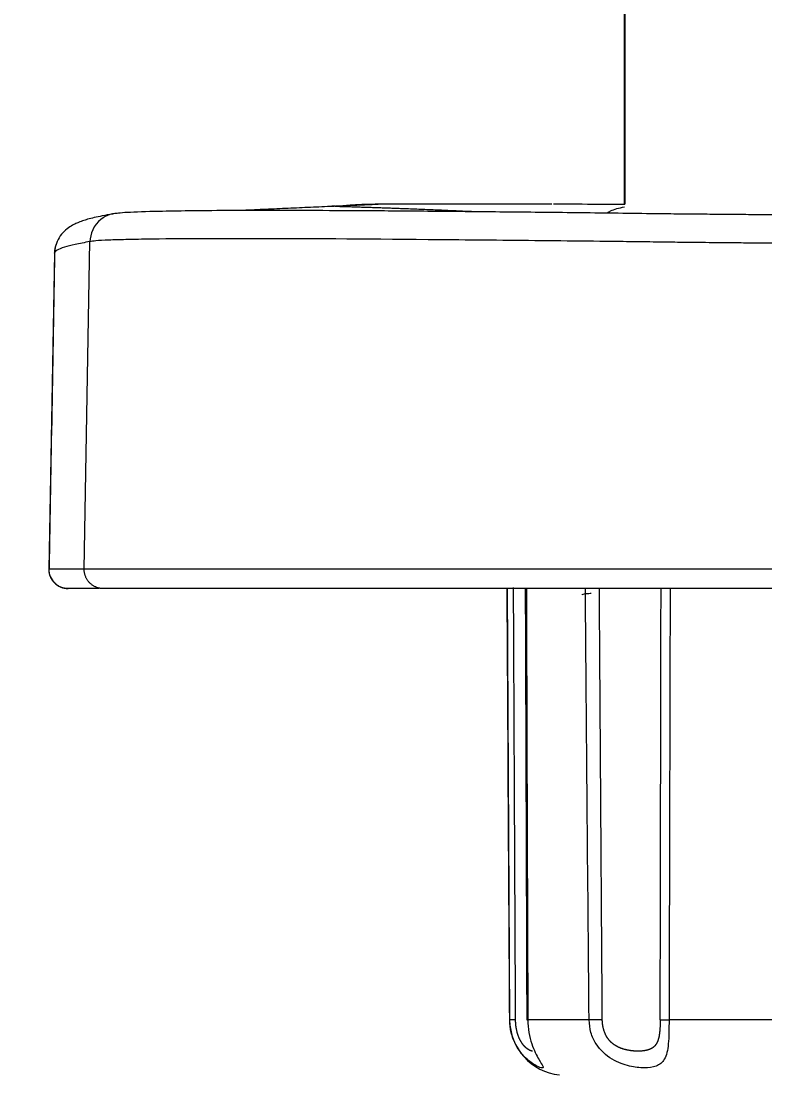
# Model space of a CAD drawing. Extents: x 0 to 3160, y 0 to 2315.
# Drawn here: x 2044.3 to 2083, y 640.4 to 695.3 of the extents above; entities that cross this region are included whole.
import ezdxf

# ---------------------------------------------------------------- set-up
doc = ezdxf.new("R2010")
doc.units = 0
doc.header["$LTSCALE"] = 4
doc.header["$MEASUREMENT"] = 0
doc.header["$PDMODE"] = 3
doc.header["$PDSIZE"] = -10
doc.layers.get('0').update_dxf_attribs({"linetype": 'CONTINUOUS'})
doc.layers.get('DEFPOINTS').update_dxf_attribs({"linetype": 'CONTINUOUS'})
doc.layers.add('1', color=7, linetype='CONTINUOUS', true_color=0xffffff)
doc.layers.add('DEF_LAYER_ASSEM_MEMBER', color=7, linetype='CONTINUOUS')
doc.styles.add('Daelim Dimension', font='')
doc.styles.get('Daelim Dimension').set_extended_font_data('나눔고딕')
doc.dimstyles.new('DEFAULT', dxfattribs={"dimscale": 2, "dimtxt": 2, "dimasz": 2, "dimexe": 0, "dimexo": 2, "dimgap": 1, "dimtad": 1, "dimdec": 1, "dimzin": 9, "dimdsep": 46, "dimtxsty": 'Daelim Dimension', "dimcen": 0.5, "dimclrd": 252, "dimclre": 252, "dimclrt": 3, "dimadec": 1, "dimazin": 0, "dimtfac": 1, "dimtdec": 1, "dimtix": 1, "dimtmove": 0, "dimatfit": 3, "dimfxl": 1, "dimtolj": 1, "dimtzin": 1, "dimlwd": 9, "dimlwe": 9, "dimarcsym": 0})

# ---------------------------------------------------------------- blocks, each defined once
blk = doc.blocks.new('*D2')
at = {"color": 5, "lineweight": 9, "ltscale": 0.5, "transparency": 16777216}
for p, q in [((1734.295518273565, 1336.520911459731), (2418.230015357361, 1336.520911459731)), ((2416.230015357361, 491.877135540397), (2416.230015357361, 1328.520911459731)), ((2218.409677330765, 483.877135540397), (2418.230015357361, 483.877135540397))]:
    blk.add_line(p, q, dxfattribs=at)
at = {"color": 5, "ltscale": 0.5, "transparency": 16777216}
for points in [[(2414.896682024028, 1328.520911459731), (2417.563348690695, 1328.520911459731), (2416.230015357361, 1336.520911459731)], [(2414.896682024028, 491.877135540397), (2417.563348690695, 491.877135540397), (2416.230015357361, 483.877135540397)]]:
    blk.add_solid(points, dxfattribs=at)
at = {"layer": 'DEFPOINTS', "color": 0, "ltscale": 0.5, "transparency": 16777216}
for p in [(1730.295518273565, 1336.520911459731), (2416.230015357361, 1336.520911459731), (2214.409677330765, 483.877135540397)]:
    blk.add_point(p, dxfattribs=at)
at = {"color": 7, "ltscale": 0.5, "transparency": 16777216, "insert": (2400.524722081252, 908.4883360757387), "char_height": 20, "attachment_point": 5, "rotation": 90, "style": 'Daelim Dimension'}
blk.add_mtext('\\A1;(1140)', dxfattribs=at)

msp = doc.modelspace()

# ---------------------------------------------------------------- linework, layer by layer
at = {"layer": '1', "color": 7, "linetype": 'Continuous', "lineweight": 18}
for p, q in [((2074.274641330765, 685.7253435997468), (2075.709722330766, 685.7253435997468)), ((2046.013240330764, 683.178231599747), (2045.726358330765, 666.7427955997468)), ((2069.576074330765, 665.725286599747), (2069.706632330765, 643.2841925997468))]:
    msp.add_line(p, q, dxfattribs=at)
at = {"layer": '1', "color": 7, "linetype": 'Continuous', "lineweight": 13}
for p, q in [((2047.564514330765, 666.7427955997468), (2047.860833330765, 683.7870965997467)), ((2045.726358330765, 666.7427955997468), (2045.734395330765, 666.7427955997468)), ((2069.706632330765, 643.2841925997468), (2069.708299330765, 643.2841925997468)), ((2073.838902330765, 643.2841925997468), (2070.652179330765, 643.2841925997468)), ((2083.991884330765, 643.2841925997468), (2078.002803330765, 643.2841925997468))]:
    msp.add_line(p, q, dxfattribs=at)
at = {"layer": '1', "color": 7, "linetype": 'Continuous', "lineweight": 18}
for centre, radius, start, end in [((2046.726206330765, 666.7253435997468), 0.99999999937494, 178.9999999999982, 270), ((2072.606583330765, 643.301064599747), 2.9, 180.3333329999999, 263.8251270000051)]:
    msp.add_arc(centre, radius, start, end, dxfattribs=at)
at = {"layer": '1', "color": 7, "linetype": 'Continuous', "lineweight": 13}
for centre, major_axis, ratio, start_param, end_param in [((2070.708184330765, 643.2900105997473), (0.9999825734796775, 0.005903620628900314), 0.006093, 2.335306668904783, 3.12758987023473), ((2071.596552330765, 643.2900105997473), (-0.9999940016464713, -0.003463621034666061), 0.007745, 6.253572306727764, 6.618252947598284), ((2074.595858330765, 643.2900105997473), (0.9999643915549432, 0.008438934877337993), 0.0008730000000000001, 1.63718927094031, 2.429472472269532), ((2078.514872330765, 643.2900105997473), (-0.9999972969148689, 0.002325115614636653), 0.008159, 0.2409390379052864, 1.033222239596359)]:
    msp.add_ellipse(centre, major_axis=major_axis, ratio=ratio, start_param=start_param, end_param=end_param, dxfattribs=at)
at = {"layer": '1', "color": 7, "linetype": 'Continuous', "lineweight": 18}
for points, degree in [([(2060.368350371733, 685.6101750274579), (2055.69176459899, 685.4023430692796)], 1), ([(2062.862684738323, 685.7170812683794), (2060.345769895391, 685.6074520650513)], 1), ([(2086.764131803832, 685.1428767158559), (2077.524774064114, 685.2265018387998)], 1), ([(2046.149515753043, 683.7695060627802), (2046.009272817353, 683.4459413171858), (2046.013778610971, 683.1773483208431)], 2), ([(2046.015561177147, 683.1852961382388), (2046.016302372503, 683.1877027401238), (2046.01897800986, 683.1938999945801), (2046.021653647219, 683.2000972490364)], 3), ([(2086.709677406537, 665.7253434229578), (2082.113649298323, 665.7253434229578), (2077.538676456525, 665.7253434229578)], 2)]:
    msp.add_open_spline(points, degree=degree, dxfattribs=at)
msp.add_rational_spline([(2060.726916361103, 685.6058379879437), (2060.608737977652, 685.6286987700382), (2060.48749370158, 685.6308233404447), (2060.366022967403, 685.6097745799266)], [1.204446828081754, 1.153612785770361, 1.112258347087312, 1.080383512032607], degree=3, dxfattribs=at)
at = {"layer": '1', "color": 7, "linetype": 'Continuous', "lineweight": 13}
for points, knots in [([(2067.809474625366, 685.3380327253349), (2067.696436575598, 685.343315949614), (2067.290018080478, 685.362137573105), (2066.594059266462, 685.3933148910937), (2065.726467431489, 685.4302243672596), (2064.868502559544, 685.4648151021111), (2064.253397563764, 685.4882711657788), (2063.874440672548, 685.5022551612105), (2063.727417013349, 685.5076266412657), (2063.580769819572, 685.5129308235541), (2063.434498732181, 685.518168260563), (2063.288603869862, 685.523339490413), (2063.143085226086, 685.5284450767394), (2062.997942830133, 685.5334855979713), (2062.853176702191, 685.5384616556544), (2062.70878686487, 685.5433738565966), (2062.564773320687, 685.5482229221657), (2062.421136053751, 685.5530096033349), (2062.277875039785, 685.5577346364221), (2062.134990247189, 685.562398754912), (2061.99248163635, 685.5670026874145), (2061.850349166482, 685.5715471584058), (2061.708592773279, 685.5760328922165), (2061.567212456961, 685.5804606016218), (2061.42620795886, 685.5848310352076), (2061.285579972734, 685.5891448054404), (2061.145325662394, 685.593403174214), (2061.005455617796, 685.5976057311359), (2060.865930390542, 685.6017582475774), (2060.773260517446, 685.6044810233093), (2060.726916816761, 685.6058426686782)], [0, 0, 0, 0, 0.0460329882804012, 0.1656839744290117, 0.2849036790858893, 0.4038452486008995, 0.5226629811710553, 0.5434590796301599, 0.5642454877287967, 0.585023035820886, 0.6057925554179198, 0.6265548791422377, 0.6473108406739283, 0.6680612746905613, 0.6888070167990243, 0.7095489035895093, 0.7302877735697458, 0.751024466175525, 0.7717598208202521, 0.7924946767094826, 0.8132298726689342, 0.8339662469804581, 0.8547046372288073, 0.8754458801623253, 0.896190811570944, 0.91694026628959, 0.9376950788003828, 0.9584560831108712, 0.9792241125915724, 1, 1, 1, 1]), ([(2074.79754871059, 685.2845114118531), (2074.846372814013, 685.3195977478631), (2075.06957078473, 685.4482248136792), (2075.38629546458, 685.5377398953342), (2075.679068202692, 685.5872211293877)], [0, 0, 0, 0, 0.2491374961268153, 1, 1, 1, 1]), ([(2077.515663270661, 683.7566067266071), (2077.052709726252, 683.7631172773695), (2076.129968279447, 683.77609386023), (2074.294394325839, 683.7985636722983), (2071.11297836511, 683.8317400549108), (2064.923809667752, 683.8923856716369), (2056.959293370074, 683.9501375269192), (2051.899557900827, 683.9306185296145), (2049.690006565406, 683.8882661680541), (2048.777642336051, 683.8597311851427), (2048.155173146329, 683.8290341553479), (2047.948707585204, 683.7996169074072), (2047.860833331532, 683.7870965689367)], [0, 0, 0, 0, 0.0316295020988942, 0.063042724007285, 0.125595915277594, 0.2506068264444897, 0.5000374559359071, 0.7493152705718328, 0.8112836768159141, 0.8747240953844894, 0.9466810514978752, 1, 1, 1, 1]), ([(2047.86083333154, 683.7870965689362), (2047.722783912343, 683.759842138465), (2047.44667581966, 683.7053314504924), (2046.975232128553, 683.6148600294146), (2046.489899568014, 683.489051501027), (2046.130902302445, 683.3444652954772), (2046.055836287308, 683.2445512175168), (2046.022427617574, 683.2000837387745)], [0, 0, 0, 0, 0.1249910769814756, 0.2499905328760147, 0.4999704892492088, 0.7774582712126303, 1, 1, 1, 1]), ([(2086.709677406537, 683.6718987003064), (2086.655686145266, 683.6719107509352), (2086.544569052568, 683.6719355518167), (2086.3731917747, 683.6722565272453), (2086.192411155843, 683.672779786581), (2086.002227246469, 683.6735294614668), (2085.802640133609, 683.6744986504104), (2085.593649939467, 683.675689414898), (2085.375256827486, 683.6771012422428), (2085.147461005196, 683.678734255906), (2084.910262733997, 683.6805887614314), (2084.663662314776, 683.682663530351), (2084.367335584096, 683.6853258973183), (2083.98256727134, 683.6889991273551), (2083.470644744963, 683.6940169498039), (2082.833184031016, 683.7003811684563), (2082.043748578226, 683.7083577308063), (2081.17877755696, 683.7171705959122), (2080.314701768019, 683.7260695524005), (2079.554372632247, 683.7340107167961), (2078.897774751336, 683.7409854615221), (2078.344893195572, 683.7470134184109), (2077.895709353401, 683.7520320755725), (2077.630827476986, 683.7552204840445), (2077.515663270665, 683.7566067266066)], [0, 0, 0, 0, 0.0176133385187046, 0.0362492544688628, 0.0559077810790086, 0.0765889473178825, 0.0982927785011875, 0.1210192967120645, 0.1447685210771662, 0.1695404679276133, 0.1953351508654889, 0.2221525807505297, 0.2499927656174138, 0.2920115845251037, 0.3476849068434306, 0.4170127236528391, 0.4999948705817093, 0.6052615810670491, 0.6992489625573552, 0.7819571920807215, 0.8533863855526035, 0.9135365933049618, 0.9624078108224488, 1, 1, 1, 1]), ([(2046.734227020302, 665.7253434229578), (2046.668778236671, 665.7253434229401), (2046.603331071385, 665.7317895108022), (2046.474948663989, 665.7573267742), (2046.412016596388, 665.7764173182773), (2046.291083012445, 665.8265104623974), (2046.233084486424, 665.8575118237882), (2046.124247135406, 665.9302357971924), (2046.073411001626, 665.9719566109629), (2045.980852441562, 666.0645166721365), (2045.939132303968, 666.1153536308107), (2045.866409508076, 666.2241927485088), (2045.835408647991, 666.2821922162725), (2045.785316312197, 666.403127764238), (2045.766226075121, 666.4660608540703), (2045.740689219461, 666.5944453470133), (2045.734243232328, 666.6598935755651), (2045.734243227917, 666.7253434224917)], [0, 0, 0, 0, 0.125, 0.125, 0.25, 0.25, 0.375, 0.375, 0.5, 0.5, 0.625, 0.625, 0.75, 0.75, 0.875, 0.875, 1, 1, 1, 1]), ([(2047.564516087993, 666.7427958008361), (2047.527425846157, 666.7427956606202), (2047.492173650385, 666.7427955204043), (2047.44045795355, 666.7427953100796), (2047.423380572919, 666.7427952399717), (2047.389365124274, 666.7427950997553), (2047.372452629791, 666.7427950296474), (2047.32206068273, 666.7427948193231), (2047.288932507306, 666.7427946791063), (2047.223787166035, 666.7427943986736), (2047.191766195779, 666.7427942584577), (2047.097272829637, 666.7427938378087), (2047.036385275987, 666.7427935573764), (2046.918744701786, 666.7427929965106), (2046.861976532157, 666.7427927160779), (2046.588345451559, 666.742791313914), (2046.402402496025, 666.7427901921815), (2046.173681241768, 666.7427885095826), (2046.105823610706, 666.7427879487159), (2045.986833933863, 666.742786826982), (2045.935724831615, 666.7427862661148), (2045.871363833615, 666.742785424814), (2045.851958578828, 666.7427851443804), (2045.817198398628, 666.7427845835132), (2045.801828572282, 666.7427843030791), (2045.775367998987, 666.7427837422115), (2045.76430990784, 666.7427834617774), (2045.746573737846, 666.7427829009098), (2045.739859844345, 666.7427826204753), (2045.735168586225, 666.7427823400417)], [0, 0, 0, 0, 0.0312499999999993, 0.0312499999999993, 0.046874999999999, 0.046874999999999, 0.0624999999999986, 0.0624999999999986, 0.09374999999999901, 0.09374999999999901, 0.1249999999999994, 0.1249999999999994, 0.1875000000000001, 0.1875000000000001, 0.2500000000000008, 0.2500000000000008, 0.5000000000000004, 0.5000000000000004, 0.6250000000000002, 0.6250000000000002, 0.7500000000000001, 0.7500000000000001, 0.8125000000000001, 0.8125000000000001, 0.875, 0.875, 0.9375, 0.9375, 1, 1, 1, 1]), ([(2077.505939906875, 666.7427958347776), (2077.441118407283, 666.7427958265121), (2077.242089289297, 666.7427943248131), (2076.891773801989, 666.7427869346593), (2076.437498847689, 666.7427771614584), (2075.932162141721, 666.7427928077886), (2075.373020002714, 666.7428233315359), (2074.7644074072, 666.742819486918), (2074.100158703485, 666.7428026059247), (2073.374696165101, 666.7427857570533), (2072.579986902922, 666.7427850882827), (2071.708135322446, 666.7427867390757), (2070.750274023562, 666.7427859386657), (2069.697861555434, 666.7427914483155), (2068.542193687878, 666.7428229826633), (2067.277067672762, 666.7428498933837), (2065.898053768159, 666.742862594981), (2064.40057898537, 666.7428482172668), (2062.77304119643, 666.7428052018158), (2061.005753021757, 666.7427857589314), (2059.139680184217, 666.7428091475367), (2057.277548703268, 666.7428117737322), (2055.540227004964, 666.7427892667433), (2054.007084589437, 666.7428071950549), (2052.694959656958, 666.7428161338926), (2051.588250306956, 666.7428025322238), (2050.665287392627, 666.7427885430543), (2049.911859004041, 666.7428145322442), (2049.313360919107, 666.7428307100913), (2048.847634071251, 666.7428246534746), (2048.488782276017, 666.7428069455759), (2048.213365069248, 666.7427901118522), (2048.002124728941, 666.7427937485231), (2047.840304012519, 666.7427958477142), (2047.716259062631, 666.7427951952945), (2047.627206096529, 666.7427963146915), (2047.582096484116, 666.7427959871397), (2047.564514355931, 666.7427958616959)], [0, 0, 0, 0, 0.0044848825782644, 0.0137514914331142, 0.0241038552019958, 0.0355528178978041, 0.0481061719420595, 0.0617838191954197, 0.0767143758580975, 0.0930799990073264, 0.1110491271159173, 0.1308496529736531, 0.1527319520350193, 0.1769769246235398, 0.2038790916310203, 0.2337173013568163, 0.2668017579737332, 0.3034402295126188, 0.3441745627395952, 0.3902034129127832, 0.442323346362477, 0.4979453729942293, 0.5533570387809857, 0.6063559001706984, 0.6557152313724521, 0.7018677562831429, 0.7452860940180762, 0.7854459207246871, 0.8216180868175772, 0.8537231961404863, 0.8822158476361138, 0.9075628716732154, 0.9302078094904138, 0.950631917651902, 0.9693188197911542, 0.9867408932476204, 1, 1, 1, 1]), ([(2086.709677406548, 666.7419956344056), (2085.942485243634, 666.7420623303428), (2085.175328514626, 666.7421290233738), (2083.641167853199, 666.7422624036194), (2082.874178355994, 666.7423290908341), (2081.340300262641, 666.7424624594446), (2080.57339762712, 666.7425291408399), (2079.03960784745, 666.7426624978084), (2078.272736841341, 666.7427291733811), (2077.505939885744, 666.7427958460412)], [0, 0, 0, 0, 0.25, 0.25, 0.5, 0.5, 0.75, 0.75, 1, 1, 1, 1]), ([(2070.652178978639, 643.2841927164172), (2070.664110664944, 643.0604885311718), (2070.687626558638, 642.6195949554435), (2070.890274168833, 641.856124874414), (2071.231802000375, 641.1900160989921), (2071.436202167243, 640.8971571152983), (2071.454470390494, 640.8022762262531), (2071.390367181012, 640.7735053213278), (2071.194653688331, 640.8316710755585), (2070.891127831084, 641.0031602514819), (2070.49454682974, 641.302511094068), (2070.049763248531, 641.8552888340132), (2069.758194390279, 642.6179967404182), (2069.725120557394, 643.0595953395164), (2069.708299181318, 643.2841927164172)], [0, 0, 0, 0, 0.0759945807591359, 0.1497760196580175, 0.2820795981970731, 0.3955280006586189, 0.4483588359749338, 0.5000480691776339, 0.6037010387485905, 0.6590106905872634, 0.7179782518616692, 0.8499979378183886, 0.9237088392843256, 1, 1, 1, 1]), ([(2078.002803419332, 643.2841927164172), (2078.001632977988, 643.0604868235164), (2077.999326181321, 642.6195898822857), (2077.965464659223, 641.8561509357828), (2077.82099079194, 641.1898403012278), (2077.38179121263, 640.8473508478969), (2076.742765443109, 640.7592867303811), (2076.07606175566, 640.8316358937491), (2075.4962353933, 641.0031674946472), (2074.850696318546, 641.3025061975309), (2074.254870652657, 641.8552897373097), (2073.898264247989, 642.617996563436), (2073.858915113066, 643.0595952797903), (2073.838902113685, 643.2841927164172)], [0, 0, 0, 0, 0.0760230124608288, 0.1498320550367761, 0.2821851318257439, 0.3956759783713533, 0.4998610236952294, 0.6035527727200852, 0.658883117470684, 0.7178727399929551, 0.8499418180116631, 0.9236802966781674, 1, 1, 1, 1])]:
    msp.add_open_spline(points, degree=3, knots=knots, dxfattribs=at)
at = {"layer": '1', "color": 7, "linetype": 'Continuous', "lineweight": 18}
for points, degree, knots in [([(2062.980205188854, 685.725343401396), (2062.953729029045, 685.7253205705847), (2062.901211346648, 685.7252752837571), (2062.82297976782, 685.7249105951637), (2062.7459689097, 685.7243383283721), (2062.670165521878, 685.7235459276967), (2062.595566328383, 685.7225469970904), (2062.522166432906, 685.7213480110804), (2062.449962309843, 685.719957009142), (2062.37895100056, 685.7183813229026), (2062.309130304109, 685.7166281674959), (2062.240498708426, 685.7147044848211), (2062.173055388838, 685.7126169818853), (2062.106800189805, 685.7103721179374), (2062.041733609955, 685.7079761051878), (2061.97785681303, 685.705434905236), (2061.915171536987, 685.7027542338942), (2061.85368009815, 685.6999395565958), (2061.793385427541, 685.6969960762867), (2061.734290839955, 685.6939287515033), (2061.658935188722, 685.6897808301101), (2061.568004434807, 685.6843521549831), (2061.462166623439, 685.6773622979049), (2061.359485115954, 685.6699094808123), (2061.259934019417, 685.66201074844), (2061.163494469824, 685.6536828641424), (2061.070154374459, 685.6449396452181), (2060.97990615933, 685.6358010204235), (2060.89276212801, 685.6262587180722), (2060.808695955248, 685.6163971687106), (2060.753862517706, 685.6093205911279), (2060.726916858291, 685.6058430953162)], 3, [0, 0, 0, 0, 0.0354777521649289, 0.0703730954112163, 0.1046901697752338, 0.1384330141045036, 0.1716055653416249, 0.2042116764710265, 0.2362551215557051, 0.267739599802869, 0.2986687396912565, 0.3290461031723074, 0.3588751899583828, 0.3881594419125818, 0.4169022475559581, 0.4451069433423096, 0.4727768000398769, 0.4999150508627991, 0.526524909046819, 0.5526095715111876, 0.5781722228018654, 0.6263539287160977, 0.6731725248490679, 0.7186391034097765, 0.7627648844375234, 0.80556108920677, 0.8470388301986193, 0.8872095079933402, 0.9260849397237944, 0.9636774543210186, 1, 1, 1, 1]), ([(2071.895378188755, 685.7253430850292), (2071.775484841232, 685.7253435263115), (2071.519311416409, 685.7253444396829), (2071.116936436433, 685.7253430236428), (2070.722754840234, 685.725343864317), (2070.312800703782, 685.7253442050646), (2069.858947083237, 685.7253430661126), (2069.289460304194, 685.7253439556121), (2068.721411662321, 685.7253433623223), (2068.202541284615, 685.725343412591), (2067.778851141359, 685.7253435882885), (2067.384485916014, 685.7253434444256), (2067.018855462894, 685.7253432492712), (2066.755648366819, 685.7253432322127), (2066.583594420321, 685.7253432683533), (2066.492148671275, 685.7253432954908), (2066.397734251345, 685.7253433290061), (2066.30036992555, 685.725343364677), (2066.200074967498, 685.7253433962405), (2066.096869453307, 685.7253434143486), (2065.990774257901, 685.7253434077816), (2065.881811177755, 685.7253433868595), (2065.77000287588, 685.7253433604333), (2065.655372859485, 685.7253433367541), (2065.537945485544, 685.7253433224291), (2065.417745978567, 685.7253433217875), (2065.294800448343, 685.7253433360152), (2065.169135909054, 685.7253433621568), (2065.040780296591, 685.7253433922483), (2064.909762509685, 685.7253434113181), (2064.776112450812, 685.7253433992046), (2064.639860678005, 685.725343373826), (2064.501038802885, 685.7253433487454), (2064.359679451117, 685.7253433346727), (2064.215816291708, 685.7253433376786), (2064.069484033655, 685.7253433580959), (2063.920718555503, 685.7253433893407), (2063.769556547888, 685.7253434155205), (2063.616037100831, 685.7253434133077), (2063.460195146018, 685.7253434012027), (2063.302085080762, 685.725343391377), (2063.141692488142, 685.7253433909423), (2063.034345713661, 685.7253433978908), (2062.980205188854, 685.725343401396)], 3, [0, 0, 0, 0, 0.0378479801921219, 0.08102686101155901, 0.1278119128738841, 0.163634525848787, 0.2123727044230067, 0.2739545769285053, 0.348284398602721, 0.3981267825143373, 0.4449846762311005, 0.4888750670199193, 0.5298135306027496, 0.567815068631258, 0.577816821349176, 0.5881728796970307, 0.5988828344591128, 0.6099462678372954, 0.6213627542415294, 0.6331318611212544, 0.6452531444576609, 0.6577261357526679, 0.670550354361797, 0.6837253115661412, 0.697250511384694, 0.7111254514485791, 0.7253496239416333, 0.7399225166120371, 0.7548436138599425, 0.7701123979052403, 0.7857283452489359, 0.8016909154272153, 0.8179995622166831, 0.8346537376626234, 0.8516528932579567, 0.8689964812148242, 0.88668395583618, 0.9047147749943664, 0.9230883977981704, 0.941804275688904, 0.960861861789354, 0.9802606146949177, 1, 1, 1, 1]), ([(2075.706491289377, 685.7181073790603), (2074.957345198204, 685.720577749873), (2073.682909372549, 685.7244827200016), (2072.478150587224, 685.7247404829213), (2071.989126536002, 685.7245115437977)], 3, [0, 0, 0, 0, 0.590039568852105, 1, 1, 1, 1]), ([(2049.0315193298, 685.2260281784652), (2048.847476696193, 685.1906601267965), (2048.513122483445, 685.123443457725), (2048.086416365083, 685.035747521209), (2047.754182840967, 684.9502081781634), (2047.514898767627, 684.8759447914485), (2047.342863560684, 684.8142300626046), (2047.178735645189, 684.74840958095), (2046.941418417848, 684.6330924212616), (2046.656968709015, 684.4479923525082), (2046.361775186128, 684.1646670583891), (2046.218789757434, 683.9263250349372), (2046.158575433517, 683.7907615854642)], 3, [0, 0, 0, 0, 0.1579022222925996, 0.3019034512763309, 0.4258833875951403, 0.5298429000687721, 0.5880211730833389, 0.6446626401972029, 0.7145061893362007, 0.7980042687766278, 0.8951892686368734, 1, 1, 1, 1]), ([(2049.405835545286, 685.2563110963852), (2049.081599267337, 685.2631320082132), (2048.718538174989, 685.1672475200685), (2048.058181960132, 684.6483393947333), (2047.866910237009, 684.1747544464215), (2047.860835207744, 683.7870965360557)], 3, [0, 0, 0, 0, 0.4331769347039664, 0.4331769347039664, 1, 1, 1, 1]), ([(2077.579925157811, 685.2267318292338), (2076.257711600493, 685.245154553154), (2073.669365941026, 685.278700698288), (2069.870857899029, 685.3176419633814), (2066.291160460377, 685.3522420528061), (2062.967289121434, 685.379601567291), (2059.947939682294, 685.3969114648608), (2057.263132145971, 685.4037882872667), (2054.938309070228, 685.3992598101518), (2052.98604953316, 685.3837486447233), (2051.164683696547, 685.3527643485359), (2049.722923863917, 685.3048813114851), (2049.18169047898, 685.2507759932573), (2049.037024615749, 685.2211403387419)], 3, [0, 0, 0, 0, 0.0934732789887186, 0.1848999676528796, 0.2745983764431369, 0.3625872085813766, 0.4488785997712128, 0.5334831344535627, 0.6164071333387173, 0.6976630648420789, 0.7772543323014072, 0.8934558100909902, 1, 1, 1, 1]), ([(2048.337313020148, 665.7253434229578), (2048.330521211175, 665.7253434229578), (2048.323602002544, 665.7253434229578), (2048.202665648201, 665.7253434229578), (2048.090658422676, 665.7253434229578), (2047.847577099798, 665.7253434229578), (2047.647015176576, 665.7253434229578), (2047.394188944352, 665.7253434229578), (2047.211351743887, 665.7253434229578), (2047.141894403271, 665.7253434229578), (2047.09516291174, 665.7253434229578), (2047.017015412838, 665.7253434229578), (2046.966431119295, 665.7253434229578), (2046.909208662136, 665.7253434229578), (2046.865327609227, 665.7253434229578), (2046.814733697663, 665.7253434229578), (2046.765644523399, 665.7253434229578), (2046.753731138976, 665.7253434229578), (2046.745968208307, 665.7253434229578), (2046.734227020148, 665.7253434229578)], 2, [0, 0, 0, 0.0066695872132845, 0.0066695872132845, 0.148573931897101, 0.148573931897101, 0.432382621264734, 0.432382621264734, 0.5742869659485506, 0.5742869659485506, 0.7161913106323672, 0.7161913106323672, 0.7871434829742753, 0.7871434829742753, 0.8580956553161835, 0.8580956553161835, 0.9290478276580916, 0.964523913829046, 0.964523913829046, 1, 1, 1]), ([(2077.538676456525, 665.7253434229578), (2076.792149804422, 665.7253434229578), (2076.520690998209, 665.7253434229578), (2075.995191158788, 665.7253434229578), (2075.626593597307, 665.7253434229578), (2074.911543457313, 665.7253434229578), (2074.194930994495, 665.7253434229578), (2073.68445570671, 665.7253434229578), (2073.229991167887, 665.7253434229578), (2073.029273917872, 665.7253434229578), (2072.72752365368, 665.7253434229578), (2070.566485068962, 665.7253434229578), (2068.47808051646, 665.7253434229578), (2065.210805685902, 665.7253434229578), (2062.282941580865, 665.7253434229578), (2059.391966003684, 665.7253434229578), (2056.986824665686, 665.7253434229578), (2055.79050309781, 665.7253434229578), (2053.685239737065, 665.7253434229578), (2051.906181767056, 665.7253434229578), (2050.469473023849, 665.7253434229578), (2049.401629777819, 665.7253434229578), (2048.71136905782, 665.7253434229578), (2048.560361182614, 665.7253434229578)], 2, [0, 0, 0, 0.03125, 0.03125, 0.0625, 0.0625, 0.125, 0.125, 0.1875, 0.1875, 0.25, 0.25, 0.375, 0.375, 0.5, 0.5, 0.625, 0.625, 0.6875, 0.75, 0.8125, 0.875, 0.9375, 1, 1, 1]), ([(2070.518973170247, 665.7250438193637), (2070.519531488419, 665.5653898178966), (2070.523300403952, 664.4875214347676), (2070.52969441993, 662.6574436598307), (2070.53756904376, 660.4008155338283), (2070.543844564228, 658.6006152241785), (2070.550141233274, 656.7929663337168), (2070.557942360246, 654.5514101235831), (2070.568577597841, 651.4910748929874), (2070.581902299159, 647.6493784227446), (2070.591663877197, 644.8277942804302), (2070.596987913103, 643.2867754438221)], 3, [0, 0, 0, 0, 0.0213457488959288, 0.1441110648169326, 0.244681525555938, 0.3230571304816503, 0.3847980374315731, 0.4863644073935552, 0.6227535268790648, 0.7939653827059472, 1, 1, 1, 1]), ([(2073.957725597956, 665.4680156936761), (2073.912840729724, 665.4651229437636), (2073.646057139908, 665.44656680652), (2073.479018451323, 665.4234942584476), (2073.459697125916, 665.4042222391422), (2073.459700677935, 665.4012477490137)], 3, [0, 0, 0, 0, 0.1360372942602642, 0.8659786819162443, 1, 1, 1, 1])]:
    msp.add_open_spline(points, degree=degree, knots=knots, dxfattribs=at)
at = {"layer": '1', "color": 7, "linetype": 'Continuous', "lineweight": 13}
for points in [[(2046.16394851896, 683.7886967361551), (2046.072992458287, 683.5902305295167), (2046.025638757458, 683.3836078387408), (2046.022428028039, 683.2000837315854)], [(2046.022427617574, 683.2000837387745), (2045.926674735157, 677.7143166038245), (2045.830921852742, 672.2285494688713), (2045.735168970324, 666.7427823339272)], [(2045.734243227917, 666.7253434224917), (2045.73424322848, 666.7311611883474), (2045.734293999102, 666.7369789541949), (2045.734395532052, 666.7427958339763)], [(2069.708299181329, 643.2841927164218), (2069.664337773066, 650.7645575389838), (2069.620376364802, 658.2449223615454), (2069.576414956539, 665.725287184107)], [(2070.57655324399, 665.7652285150812), (2070.601761822213, 658.2715499155261), (2070.626970400434, 650.7778713159719), (2070.652178978658, 643.2841927164168)], [(2073.838902114169, 643.2841927164218), (2073.774880379267, 650.7645574186731), (2073.710858644366, 658.2449221209245), (2073.646836909464, 665.7252868231758)], [(2077.543755848273, 643.2903215079218), (2077.557711027269, 650.7685788203839), (2077.571666206267, 658.246836132846), (2077.585621385263, 665.7250934453082)], [(2078.059513818481, 665.7252870607263), (2078.040610352114, 658.2449222792898), (2078.021706885745, 650.7645574978533), (2078.002803419377, 643.2841927164168)], [(2070.954749577103, 641.7975358137951), (2070.960641280945, 641.7735865933396), (2070.964408360142, 641.7536192776538), (2070.966043314204, 641.7367953465232)]]:
    msp.add_open_spline(points, degree=3, dxfattribs=at)
for points, weights in [([(2048.560361182614, 665.7253434229574), (2047.968814501451, 665.7253444514358), (2047.554192455007, 666.1489606525765), (2047.56451638931, 666.742795800837)], [1.175846400946728, 0.9413879722232033, 0.9413845330682388, 1.175836083481835]), ([(2070.015986639058, 643.2903215079245), (2069.980509759093, 650.7885388754298), (2069.945007412834, 658.286763356034), (2069.909455514213, 665.7849932521617)], [1.00000000007252, 1.000000000075241, 1.000000000077923, 1.000000000080557]), ([(2074.529508973784, 643.2903215079245), (2074.478519221792, 650.7685716681258), (2074.427883476497, 658.2468289035933), (2074.37749976583, 665.725091530278)], [1.00000000007305, 1.000000000075782, 1.000000000078474, 1.000000000081127])]:
    msp.add_rational_spline(points, weights, degree=3, dxfattribs=at)
for points, weights, knots in [([(2070.902282209364, 641.653582300697), (2070.861221847014, 641.6536353199372), (2070.801087643393, 641.6708311070274), (2070.64463838251, 641.7567020891806), (2070.54909519591, 641.8247314882542), (2070.393548075942, 642.0027609516574), (2070.341067701643, 642.0738011897888), (2070.239646815896, 642.2480737363057), (2070.191344155807, 642.351199049845), (2070.109534534299, 642.5844245217863), (2070.075490967029, 642.7165146888269), (2070.029443074664, 642.9932311036823), (2070.016689281444, 643.1418151921507), (2070.015986638819, 643.2903215079218)], [1.000000000010333, 1.000000000010334, 1.000000000010031, 1.000000000008979, 1.000000000008241, 1.000000000007231, 1.000000000006922, 1.00000000000643, 1.000000000006243, 1.000000000006039, 1.000000000005992, 1.000000000005964, 1.00000000000597, 1.000000000005968], [0, 0, 0, 0, 0.2499997146550175, 0.2499997146550175, 0.4999998097700116, 0.4999998097700116, 0.6249998573275096, 0.6249998573275096, 0.7499999048850055, 0.7499999048850055, 0.8749999524425042, 0.8749999524425042, 1, 1, 1, 1]), ([(2077.543755848273, 643.2903215079218), (2077.543467408607, 643.1414526775302), (2077.539589926716, 642.9968308650368), (2077.522206542409, 642.7162292985263), (2077.508920931511, 642.5865819216265), (2077.468132356426, 642.3512661086675), (2077.440914234069, 642.2488499132564), (2077.369734948913, 642.0737671301117), (2077.326156518665, 642.0020210882349), (2077.224959817645, 641.8844403697035), (2077.166413855951, 641.8375435061785), (2077.038237363446, 641.7631290188192), (2076.968648729693, 641.7353652369088), (2076.744167430307, 641.6713280749323), (2076.572416353406, 641.6535293333095), (2076.210551129378, 641.6536352676017), (2076.01739696327, 641.6708310416084), (2075.615397385906, 641.7567020894826), (2075.410442022608, 641.8247314887917), (2075.119920051829, 642.0027609516869), (2075.028360014879, 642.0738011897024), (2074.860382394068, 642.2480737366518), (2074.785100052623, 642.3511990497213), (2074.661977680154, 642.5844245219773), (2074.61318747534, 642.7165146886332), (2074.548037704209, 642.9932311035732), (2074.530521554789, 643.1418151925914), (2074.529508973451, 643.2903215079218)], [1.000000000006046, 1.00000000000605, 1.000000000006038, 1.000000000006068, 1.00000000000611, 1.000000000006326, 1.000000000006504, 1.000000000007005, 1.000000000007325, 1.000000000008006, 1.000000000008364, 1.000000000009048, 1.000000000009355, 1.000000000010147, 1.000000000010466, 1.000000000010457, 1.000000000010161, 1.000000000009099, 1.000000000008352, 1.000000000007316, 1.000000000007008, 1.000000000006507, 1.00000000000633, 1.000000000006108, 1.000000000006068, 1.000000000006042, 1.00000000000605, 1.000000000006046], [0, 0, 0, 0, 0.0625, 0.0625, 0.1250000000000004, 0.1250000000000004, 0.1875000000000001, 0.1875000000000001, 0.2499999999999998, 0.2499999999999998, 0.3125000000000006, 0.3125000000000006, 0.3750000000000002, 0.3750000000000002, 0.5000000000000007, 0.5000000000000007, 0.625, 0.625, 0.7500000000000003, 0.7500000000000003, 0.8125000000000001, 0.8125000000000001, 0.8749999999999997, 0.8749999999999997, 0.9375000000000006, 0.9375000000000006, 1, 1, 1, 1])]:
    msp.add_rational_spline(points, weights, degree=3, knots=knots, dxfattribs=at)
at = {"layer": 'DEF_LAYER_ASSEM_MEMBER', "color": 7, "linetype": 'Continuous'}
msp.add_line((2075.709677330765, 685.7253435997468), (2075.709677330765, 820.9170021630902), dxfattribs=at)

# ---------------------------------------------------------------- dimensions: what is measured, and where the dimension line sits
at = {"color": 5, "ltscale": 0.5}
dim = msp.add_linear_dim(base=(2416.230015357361, 1336.520911459731), p1=(2214.409677330765, 483.877135540397), p2=(1730.295518273565, 1336.520911459731), angle=90, text='(1140)', dimstyle='DEFAULT', override={"dimtxt": 10, "dimasz": 4, "dimexe": 1, "dimdec": 0, "dimclrd": 5, "dimclre": 5, "dimclrt": 7}, dxfattribs=at)
dim.commit()
dim.dimension.update_dxf_attribs({"geometry": '*D2', "text_midpoint": (2416.230015357361, 908.4883360757387), "dimtype": 160})

doc.saveas('drawing.dxf')
